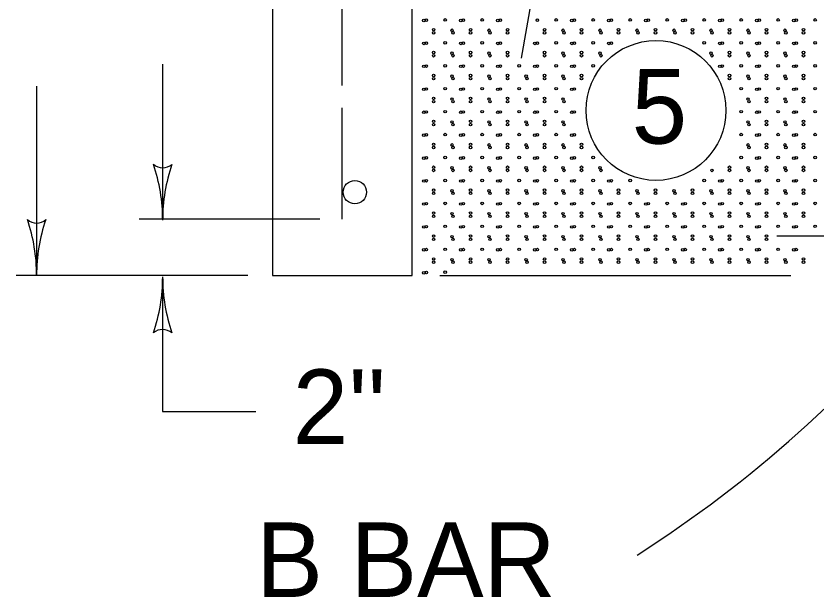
# Model space of a CAD drawing. Extents: x 997.6 to 1037, y 998.9 to 1022.8.
# Drawn here: x 1018.425 to 1020.573, y 1008.749 to 1010.307 of the extents above; entities that cross this region are included whole.
import ezdxf

# ---------------------------------------------------------------- set-up
doc = ezdxf.new("R2010")
doc.units = 0
for name, color, linetype in [('Level 1', 7, 'Continuous'), ('Level 2', 7, 'Continuous'), ('Level 4', 7, 'Continuous')]:
    doc.layers.add(name, color=color, linetype=linetype)

msp = doc.modelspace()

# ---------------------------------------------------------------- linework, layer by layer
at = {"layer": 'Level 1'}
for p, q in [((1019.1125, 1011.111), (1019.1125, 1009.611)), ((1019.4875, 1009.611), (1019.4875, 1010.6607)), ((1019.7804, 1010.1938), (1019.8523, 1010.6014)), ((1018.8184, 1010.1775), (1018.8184, 1009.7592)), ((1018.4805, 1010.1188), (1018.4805, 1009.611)), ((1019.2396, 1009.7619), (1018.7555, 1009.7619)), ((1020.9653, 1009.7168), (1020.4653, 1009.7168)), ((1019.047, 1009.611), (1018.4253, 1009.611)), ((1018.8184, 1009.6072), (1018.8184, 1009.2469)), ((1019.1125, 1009.611), (1019.4875, 1009.611)), ((1019.5615, 1009.611), (1020.5023, 1009.611)), ((1018.8184, 1009.2469), (1019.0684, 1009.2469))]:
    msp.add_line(p, q, dxfattribs=at)
msp.add_circle((1020.1409, 1010.0536), 0.1875, dxfattribs=at)
for centre, radius, start, end in [((1018.8185, 1009.9374), 0.0375, 228.7746, 310.8913), ((1018.3497, 1009.7592), 0.4688, 0, 18.6688), ((1019.2872, 1009.7592), 0.4688, 161.3472, 179.9939), ((1018.4806, 1009.7892), 0.0375, 228.7746, 310.8913), ((1018.0118, 1009.611), 0.4688, 0, 18.6688), ((1018.9492, 1009.611), 0.4688, 161.3472, 179.9939), ((1018.3497, 1009.7592), 0.4688, 359.9878, 0), ((1018.0118, 1009.611), 0.4688, 359.9878, 0), ((1018.3497, 1009.6072), 0.4688, 341.3472, 359.9939), ((1019.2872, 1009.6072), 0.4688, 179.9878, 180), ((1019.2872, 1009.6072), 0.4688, 180, 198.6688), ((1018.2541, 1011.7293), 3.4054, 302.63, 320.8953), ((1018.8184, 1009.4289), 0.0375, 48.7746, 130.8913)]:
    msp.add_arc(centre, radius, start, end, dxfattribs=at)
at = {"layer": 'Level 2'}
for p, q in [((1019.3, 1010.1201), (1019.3, 1010.4772)), ((1019.3, 1009.7619), (1019.3, 1010.0606))]:
    msp.add_line(p, q, dxfattribs=at)
msp.add_circle((1019.3338, 1009.8346), 0.0313, dxfattribs=at)
at = {"layer": 'Level 4'}
for centre in [(1019.5187, 1010.2948), (1019.5254, 1010.2956), (1019.5758, 1010.2964), (1019.6178, 1010.2948), (1019.6246, 1010.2956), (1019.675, 1010.2964), (1019.717, 1010.2948), (1019.7238, 1010.2956), (1019.8229, 1010.2956), (1019.8733, 1010.2964), (1019.9153, 1010.2948), (1019.9221, 1010.2956), (1019.9725, 1010.2964), (1020.0145, 1010.2948), (1020.0213, 1010.2956), (1020.0717, 1010.2964), (1020.1137, 1010.2948), (1020.1204, 1010.2956), (1020.1708, 1010.2964), (1020.2128, 1010.2948), (1020.2196, 1010.2956), (1020.27, 1010.2964), (1020.312, 1010.2948), (1020.3188, 1010.2956), (1020.3692, 1010.2964), (1020.4112, 1010.2948), (1020.4179, 1010.2956), (1020.4683, 1010.2964), (1020.5103, 1010.2948), (1020.5171, 1010.2956), (1020.5675, 1010.2964), (1019.5448, 1010.2704), (1019.5448, 1010.2618), (1019.5943, 1010.2687), (1019.5968, 1010.2618), (1019.6439, 1010.2704), (1019.6439, 1010.2618), (1019.6935, 1010.2687), (1019.696, 1010.2618), (1019.7431, 1010.2704), (1019.7431, 1010.2618), (1019.8423, 1010.2704), (1019.8423, 1010.2618), (1019.8918, 1010.2687), (1019.8943, 1010.2618), (1019.9414, 1010.2704), (1019.9414, 1010.2618), (1019.991, 1010.2687), (1019.9935, 1010.2618), (1020.0406, 1010.2704), (1020.0406, 1010.2618), (1020.0902, 1010.2687), (1020.0927, 1010.2618), (1020.1398, 1010.2704), (1020.1398, 1010.2618), (1020.1893, 1010.2687), (1020.1918, 1010.2618), (1020.2389, 1010.2704), (1020.2389, 1010.2618), (1020.2885, 1010.2687), (1020.291, 1010.2618), (1020.3381, 1010.2704), (1020.3381, 1010.2618), (1020.3877, 1010.2687), (1020.3902, 1010.2618), (1020.4373, 1010.2704), (1020.4373, 1010.2618), (1020.4868, 1010.2687), (1020.4893, 1010.2618), (1020.5364, 1010.2704), (1020.5364, 1010.2618), (1019.5187, 1010.2333), (1019.5254, 1010.2341), (1019.5758, 1010.2349), (1019.6178, 1010.2333), (1019.6246, 1010.2341), (1019.675, 1010.2349), (1019.717, 1010.2333), (1019.7238, 1010.2341), (1019.8162, 1010.2333), (1019.8229, 1010.2341), (1019.8733, 1010.2349), (1019.9153, 1010.2333), (1019.9221, 1010.2341), (1019.9725, 1010.2349), (1020.0145, 1010.2333), (1020.0213, 1010.2341), (1020.27, 1010.2349), (1020.312, 1010.2333), (1020.3188, 1010.2341), (1020.3692, 1010.2349), (1020.4112, 1010.2333), (1020.4179, 1010.2341), (1020.4683, 1010.2349), (1020.5103, 1010.2333), (1020.5171, 1010.2341), (1020.5675, 1010.2349), (1019.5448, 1010.2089), (1019.5448, 1010.2003), (1019.5943, 1010.2072), (1019.5968, 1010.2003), (1019.6439, 1010.2089), (1019.6439, 1010.2003), (1019.6935, 1010.2072), (1019.696, 1010.2003), (1019.7431, 1010.2089), (1019.7431, 1010.2003), (1019.8423, 1010.2089), (1019.8423, 1010.2003), (1019.8918, 1010.2072), (1019.8943, 1010.2003), (1019.9414, 1010.2089), (1019.9414, 1010.2003), (1019.991, 1010.2072), (1019.9935, 1010.2003), (1020.2885, 1010.2072), (1020.291, 1010.2003), (1020.3381, 1010.2089), (1020.3381, 1010.2003), (1020.3877, 1010.2072), (1020.3902, 1010.2003), (1020.4373, 1010.2089), (1020.4373, 1010.2003), (1020.4868, 1010.2072), (1020.4893, 1010.2003), (1020.5364, 1010.2089), (1020.5364, 1010.2003), (1019.5758, 1010.1734), (1019.675, 1010.1734), (1019.7742, 1010.1734), (1019.8733, 1010.1734), (1019.9725, 1010.1734), (1020.3692, 1010.1734), (1020.4683, 1010.1734), (1020.5675, 1010.1734), (1019.5187, 1010.1718), (1019.5254, 1010.1726), (1019.6178, 1010.1718), (1019.6246, 1010.1726), (1019.717, 1010.1718), (1019.7238, 1010.1726), (1019.8162, 1010.1718), (1019.8229, 1010.1726), (1019.9153, 1010.1718), (1019.9221, 1010.1726), (1020.312, 1010.1718), (1020.3188, 1010.1726), (1020.4112, 1010.1718), (1020.4179, 1010.1726), (1020.5103, 1010.1718), (1020.5171, 1010.1726), (1019.5448, 1010.1474), (1019.5448, 1010.1388), (1019.5943, 1010.1457), (1019.5968, 1010.1388), (1019.6439, 1010.1474), (1019.6439, 1010.1388), (1019.6935, 1010.1457), (1019.696, 1010.1388), (1019.7431, 1010.1474), (1019.7431, 1010.1388), (1019.7927, 1010.1457), (1019.7952, 1010.1388), (1019.8423, 1010.1474), (1019.8423, 1010.1388), (1019.8918, 1010.1457), (1019.8943, 1010.1388), (1019.9414, 1010.1474), (1019.9414, 1010.1388), (1020.3381, 1010.1474), (1020.3381, 1010.1388), (1020.3877, 1010.1457), (1020.3902, 1010.1388), (1020.4373, 1010.1474), (1020.4373, 1010.1388), (1020.4868, 1010.1457), (1020.4893, 1010.1388), (1020.5364, 1010.1474), (1020.5364, 1010.1388), (1019.5187, 1010.1103), (1019.5254, 1010.1111), (1019.5758, 1010.1119), (1019.6178, 1010.1103), (1019.6246, 1010.1111), (1019.675, 1010.1119), (1019.717, 1010.1103), (1019.7238, 1010.1111), (1019.7742, 1010.1119), (1019.8162, 1010.1103), (1019.8229, 1010.1111), (1019.8733, 1010.1119), (1019.9153, 1010.1103), (1019.9221, 1010.1111), (1020.3692, 1010.1119), (1020.4112, 1010.1103), (1020.4179, 1010.1111), (1020.4683, 1010.1119), (1020.5103, 1010.1103), (1020.5171, 1010.1111), (1020.5675, 1010.1119), (1019.5448, 1010.0859), (1019.5448, 1010.0773), (1019.5943, 1010.0842), (1019.5968, 1010.0773), (1019.6439, 1010.0859), (1019.6439, 1010.0773), (1019.6935, 1010.0842), (1019.696, 1010.0773), (1019.7431, 1010.0859), (1019.7431, 1010.0773), (1019.7927, 1010.0842), (1019.7952, 1010.0773), (1019.8423, 1010.0859), (1019.8423, 1010.0773), (1019.8918, 1010.0842), (1019.8943, 1010.0773), (1020.3877, 1010.0842), (1020.3902, 1010.0773), (1020.4373, 1010.0859), (1020.4373, 1010.0773), (1020.4868, 1010.0842), (1020.4893, 1010.0773), (1020.5364, 1010.0859), (1020.5364, 1010.0773), (1019.5187, 1010.0488), (1019.5254, 1010.0496), (1019.5758, 1010.0504), (1019.6178, 1010.0488), (1019.6246, 1010.0496), (1019.675, 1010.0504), (1019.717, 1010.0488), (1019.7238, 1010.0496), (1019.7742, 1010.0504), (1019.8162, 1010.0488), (1019.8229, 1010.0496), (1019.8733, 1010.0504), (1019.9153, 1010.0488), (1019.9221, 1010.0496), (1020.3692, 1010.0504), (1020.4112, 1010.0488), (1020.4179, 1010.0496), (1020.4683, 1010.0504), (1020.5103, 1010.0488), (1020.5171, 1010.0496), (1020.5675, 1010.0504), (1019.5448, 1010.0244), (1019.6439, 1010.0244), (1019.7431, 1010.0244), (1019.8423, 1010.0244), (1020.4373, 1010.0244), (1020.5364, 1010.0244), (1019.5448, 1010.0158), (1019.5943, 1010.0227), (1019.5968, 1010.0158), (1019.6439, 1010.0158), (1019.6935, 1010.0227), (1019.696, 1010.0158), (1019.7431, 1010.0158), (1019.7927, 1010.0227), (1019.7952, 1010.0158), (1019.8423, 1010.0158), (1019.8918, 1010.0227), (1019.8943, 1010.0158), (1020.3877, 1010.0227), (1020.3902, 1010.0158), (1020.4373, 1010.0158), (1020.4868, 1010.0227), (1020.4893, 1010.0158), (1020.5364, 1010.0158), (1019.5187, 1009.9873), (1019.5254, 1009.9881), (1019.5758, 1009.9889), (1019.6178, 1009.9873), (1019.6246, 1009.9881), (1019.675, 1009.9889), (1019.717, 1009.9873), (1019.7238, 1009.9881), (1019.7742, 1009.9889), (1019.8162, 1009.9873), (1019.8229, 1009.9881), (1019.8733, 1009.9889), (1019.9153, 1009.9873), (1019.9221, 1009.9881), (1020.3692, 1009.9889), (1020.4112, 1009.9873), (1020.4179, 1009.9881), (1020.4683, 1009.9889), (1020.5103, 1009.9873), (1020.5171, 1009.9881), (1020.5675, 1009.9889), (1019.5448, 1009.9629), (1019.5943, 1009.9612), (1019.6439, 1009.9629), (1019.6935, 1009.9612), (1019.7431, 1009.9629), (1019.7927, 1009.9612), (1019.8423, 1009.9629), (1019.8918, 1009.9612), (1019.9414, 1009.9629), (1020.3877, 1009.9612), (1020.4373, 1009.9629), (1020.4868, 1009.9612), (1020.5364, 1009.9629), (1019.5448, 1009.9543), (1019.5968, 1009.9543), (1019.6439, 1009.9543), (1019.696, 1009.9543), (1019.7431, 1009.9543), (1019.7952, 1009.9543), (1019.8423, 1009.9543), (1019.8943, 1009.9543), (1019.9414, 1009.9543), (1020.3902, 1009.9543), (1020.4373, 1009.9543), (1020.4893, 1009.9543), (1020.5364, 1009.9543), (1019.5187, 1009.9258), (1019.5254, 1009.9266), (1019.5758, 1009.9274), (1019.6178, 1009.9258), (1019.6246, 1009.9266), (1019.675, 1009.9274), (1019.717, 1009.9258), (1019.7238, 1009.9266), (1019.7742, 1009.9274), (1019.8162, 1009.9258), (1019.8229, 1009.9266), (1019.8733, 1009.9274), (1019.9153, 1009.9258), (1019.9221, 1009.9266), (1019.9725, 1009.9274), (1020.3692, 1009.9274), (1020.4112, 1009.9258), (1020.4179, 1009.9266), (1020.4683, 1009.9274), (1020.5103, 1009.9258), (1020.5171, 1009.9266), (1020.5675, 1009.9274), (1019.5448, 1009.9014), (1019.5943, 1009.8997), (1019.6439, 1009.9014), (1019.6935, 1009.8997), (1019.7431, 1009.9014), (1019.7927, 1009.8997), (1019.8423, 1009.9014), (1019.8918, 1009.8997), (1019.9414, 1009.9014), (1019.991, 1009.8997), (1020.3381, 1009.9014), (1020.3877, 1009.8997), (1020.4373, 1009.9014), (1020.4868, 1009.8997), (1020.5364, 1009.9014), (1019.5448, 1009.8928), (1019.5968, 1009.8928), (1019.6439, 1009.8928), (1019.696, 1009.8928), (1019.7431, 1009.8928), (1019.7952, 1009.8928), (1019.8423, 1009.8928), (1019.8943, 1009.8928), (1019.9414, 1009.8928), (1019.9935, 1009.8928), (1020.291, 1009.8928), (1020.3381, 1009.8928), (1020.3902, 1009.8928), (1020.4373, 1009.8928), (1020.4893, 1009.8928), (1020.5364, 1009.8928), (1019.5187, 1009.8643), (1019.5254, 1009.8651), (1019.5758, 1009.8659), (1019.6178, 1009.8643), (1019.6246, 1009.8651), (1019.675, 1009.8659), (1019.717, 1009.8643), (1019.7238, 1009.8651), (1019.7742, 1009.8659), (1019.8162, 1009.8643), (1019.8229, 1009.8651), (1019.8733, 1009.8659), (1019.9153, 1009.8643), (1019.9221, 1009.8651), (1019.9725, 1009.8659), (1020.0145, 1009.8643), (1020.0213, 1009.8651), (1020.0717, 1009.8659), (1020.27, 1009.8659), (1020.312, 1009.8643), (1020.3188, 1009.8651), (1020.3692, 1009.8659), (1020.4112, 1009.8643), (1020.4179, 1009.8651), (1020.4683, 1009.8659), (1020.5103, 1009.8643), (1020.5171, 1009.8651), (1020.5675, 1009.8659), (1019.5448, 1009.8399), (1019.5448, 1009.8313), (1019.5943, 1009.8382), (1019.5968, 1009.8313), (1019.6439, 1009.8399), (1019.6439, 1009.8313), (1019.6935, 1009.8382), (1019.696, 1009.8313), (1019.7431, 1009.8399), (1019.7431, 1009.8313), (1019.7927, 1009.8382), (1019.7952, 1009.8313), (1019.8423, 1009.8399), (1019.8423, 1009.8313), (1019.8918, 1009.8382), (1019.8943, 1009.8313), (1019.9414, 1009.8399), (1019.9414, 1009.8313), (1019.991, 1009.8382), (1019.9935, 1009.8313), (1020.0406, 1009.8399), (1020.0406, 1009.8313), (1020.0902, 1009.8382), (1020.0927, 1009.8313), (1020.1398, 1009.8399), (1020.1398, 1009.8313), (1020.1893, 1009.8382), (1020.1918, 1009.8313), (1020.2389, 1009.8399), (1020.2389, 1009.8313), (1020.2885, 1009.8382), (1020.291, 1009.8313), (1020.3381, 1009.8399), (1020.3381, 1009.8313), (1020.3877, 1009.8382), (1020.3902, 1009.8313), (1020.4373, 1009.8399), (1020.4373, 1009.8313), (1020.4868, 1009.8382), (1020.4893, 1009.8313), (1020.5364, 1009.8399), (1020.5364, 1009.8313), (1019.5187, 1009.8028), (1019.5254, 1009.8036), (1019.5758, 1009.8044), (1019.6178, 1009.8028), (1019.6246, 1009.8036), (1019.675, 1009.8044), (1019.717, 1009.8028), (1019.7238, 1009.8036), (1019.7742, 1009.8044), (1019.8162, 1009.8028), (1019.8229, 1009.8036), (1019.8733, 1009.8044), (1019.9153, 1009.8028), (1019.9221, 1009.8036), (1019.9725, 1009.8044), (1020.0145, 1009.8028), (1020.0213, 1009.8036), (1020.0717, 1009.8044), (1020.1137, 1009.8028), (1020.1204, 1009.8036), (1020.1708, 1009.8044), (1020.2128, 1009.8028), (1020.2196, 1009.8036), (1020.27, 1009.8044), (1020.312, 1009.8028), (1020.3188, 1009.8036), (1020.3692, 1009.8044), (1020.4112, 1009.8028), (1020.4179, 1009.8036), (1020.4683, 1009.8044), (1020.5103, 1009.8028), (1020.5171, 1009.8036), (1020.5675, 1009.8044), (1019.5448, 1009.7784), (1019.5448, 1009.7698), (1019.5943, 1009.7767), (1019.5968, 1009.7698), (1019.6439, 1009.7784), (1019.6439, 1009.7698), (1019.6935, 1009.7767), (1019.696, 1009.7698), (1019.7431, 1009.7784), (1019.7431, 1009.7698), (1019.7927, 1009.7767), (1019.7952, 1009.7698), (1019.8423, 1009.7784), (1019.8423, 1009.7698), (1019.8918, 1009.7767), (1019.8943, 1009.7698), (1019.9414, 1009.7784), (1019.9414, 1009.7698), (1019.991, 1009.7767), (1019.9935, 1009.7698), (1020.0406, 1009.7784), (1020.0406, 1009.7698), (1020.0902, 1009.7767), (1020.0927, 1009.7698), (1020.1398, 1009.7784), (1020.1398, 1009.7698), (1020.1893, 1009.7767), (1020.1918, 1009.7698), (1020.2389, 1009.7784), (1020.2389, 1009.7698), (1020.2885, 1009.7767), (1020.291, 1009.7698), (1020.3381, 1009.7784), (1020.3381, 1009.7698), (1020.3877, 1009.7767), (1020.3902, 1009.7698), (1020.4373, 1009.7784), (1020.4373, 1009.7698), (1020.4868, 1009.7767), (1020.4893, 1009.7698), (1020.5364, 1009.7784), (1020.5364, 1009.7698), (1019.5187, 1009.7413), (1019.5254, 1009.7421), (1019.5758, 1009.7429), (1019.6178, 1009.7413), (1019.6246, 1009.7421), (1019.675, 1009.7429), (1019.717, 1009.7413), (1019.7238, 1009.7421), (1019.7742, 1009.7429), (1019.8162, 1009.7413), (1019.8229, 1009.7421), (1019.8733, 1009.7429), (1019.9153, 1009.7413), (1019.9221, 1009.7421), (1019.9725, 1009.7429), (1020.0145, 1009.7413), (1020.0213, 1009.7421), (1020.0717, 1009.7429), (1020.1137, 1009.7413), (1020.1204, 1009.7421), (1020.1708, 1009.7429), (1020.2128, 1009.7413), (1020.2196, 1009.7421), (1020.27, 1009.7429), (1020.312, 1009.7413), (1020.3188, 1009.7421), (1020.3692, 1009.7429), (1020.4112, 1009.7413), (1020.4179, 1009.7421), (1020.4683, 1009.7429), (1020.5103, 1009.7413), (1020.5171, 1009.7421), (1020.5675, 1009.7429), (1019.5448, 1009.7169), (1019.5448, 1009.7083), (1019.5943, 1009.7152), (1019.5968, 1009.7083), (1019.6439, 1009.7169), (1019.6439, 1009.7083), (1019.6935, 1009.7152), (1019.696, 1009.7083), (1019.7431, 1009.7169), (1019.7431, 1009.7083), (1019.7927, 1009.7152), (1019.7952, 1009.7083), (1019.8423, 1009.7169), (1019.8423, 1009.7083), (1019.8918, 1009.7152), (1019.8943, 1009.7083), (1019.9414, 1009.7169), (1019.9414, 1009.7083), (1019.991, 1009.7152), (1019.9935, 1009.7083), (1020.0406, 1009.7169), (1020.0406, 1009.7083), (1020.0902, 1009.7152), (1020.0927, 1009.7083), (1020.1398, 1009.7169), (1020.1398, 1009.7083), (1020.1893, 1009.7152), (1020.1918, 1009.7083), (1020.2389, 1009.7169), (1020.2389, 1009.7083), (1020.2885, 1009.7152), (1020.291, 1009.7083), (1020.3381, 1009.7169), (1020.3381, 1009.7083), (1020.3877, 1009.7152), (1020.3902, 1009.7083), (1020.4373, 1009.7169), (1020.4373, 1009.7083), (1019.5187, 1009.6798), (1019.5254, 1009.6806), (1019.5758, 1009.6814), (1019.6178, 1009.6798), (1019.6246, 1009.6806), (1019.675, 1009.6814), (1019.717, 1009.6798), (1019.7238, 1009.6806), (1019.7742, 1009.6814), (1019.8162, 1009.6798), (1019.8229, 1009.6806), (1019.8733, 1009.6814), (1019.9153, 1009.6798), (1019.9221, 1009.6806), (1019.9725, 1009.6814), (1020.0145, 1009.6798), (1020.0213, 1009.6806), (1020.0717, 1009.6814), (1020.1137, 1009.6798), (1020.1204, 1009.6806), (1020.1708, 1009.6814), (1020.2128, 1009.6798), (1020.2196, 1009.6806), (1020.27, 1009.6814), (1020.312, 1009.6798), (1020.3188, 1009.6806), (1020.3692, 1009.6814), (1020.4112, 1009.6798), (1020.4179, 1009.6806), (1020.4683, 1009.6814), (1020.5103, 1009.6798), (1020.5171, 1009.6806), (1019.5448, 1009.6554), (1019.5448, 1009.6468), (1019.5943, 1009.6537), (1019.5968, 1009.6468), (1019.6439, 1009.6554), (1019.6439, 1009.6468), (1019.6935, 1009.6537), (1019.696, 1009.6468), (1019.7431, 1009.6554), (1019.7431, 1009.6468), (1019.7927, 1009.6537), (1019.7952, 1009.6468), (1019.8423, 1009.6554), (1019.8423, 1009.6468), (1019.8918, 1009.6537), (1019.8943, 1009.6468), (1019.9414, 1009.6554), (1019.9414, 1009.6468), (1019.991, 1009.6537), (1019.9935, 1009.6468), (1020.0406, 1009.6554), (1020.0406, 1009.6468), (1020.0902, 1009.6537), (1020.0927, 1009.6468), (1020.1398, 1009.6554), (1020.1398, 1009.6468), (1020.1893, 1009.6537), (1020.1918, 1009.6468), (1020.2389, 1009.6554), (1020.2389, 1009.6468), (1020.2885, 1009.6537), (1020.291, 1009.6468), (1020.3381, 1009.6554), (1020.3381, 1009.6468), (1020.3877, 1009.6537), (1020.3902, 1009.6468), (1020.4373, 1009.6554), (1020.4373, 1009.6468), (1020.4868, 1009.6537), (1020.4893, 1009.6468), (1020.5364, 1009.6554), (1020.5364, 1009.6468), (1019.5187, 1009.6183), (1019.5254, 1009.6191), (1019.5758, 1009.6199)]:
    msp.add_circle(centre, 0.00339, dxfattribs=at)

# ---------------------------------------------------------------- texts
at = {"layer": 'Level 1'}
for s, p in [('5', (1020.0757, 1009.9647)), ("2''", (1019.1672, 1009.1592)), ('B BAR', (1019.0695, 1008.7492))]:
    msp.add_text(s, height=0.2, dxfattribs=at).set_placement(p)

doc.saveas('drawing.dxf')
